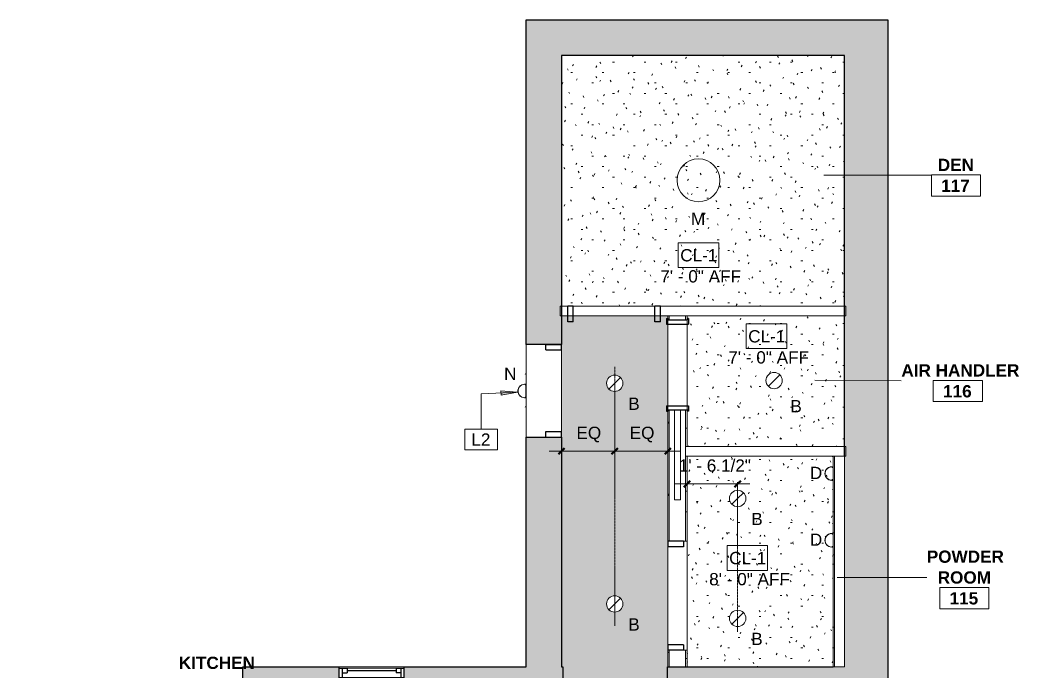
# Model space of a CAD drawing. Header units: inches. Extents: x -529 to 1063, y -2066 to -482.
# Drawn here: x 696.4 to 1063.1, y -1663.5 to -1424.6 of the extents above; entities that cross this region are included whole.
import ezdxf

# ---------------------------------------------------------------- set-up
doc = ezdxf.new("R2010")
doc.units = ezdxf.units.IN
doc.header["$MEASUREMENT"] = 0
doc.linetypes.add('Center 1_4_', pattern=[0.53125, 0.25, -0.09375, 0.09375, -0.09375])
for name, color, linetype, lineweight in [('A-ANNO-DIMS', 211, 'Continuous', 9), ('A-ANNO-DIMS-48', 211, 'Continuous', 9), ('A-ANNO-KEYN', 231, 'Continuous', 9), ('A-AREA-IDEN', 2, 'Continuous', 9), ('A-CLNG', 13, 'Continuous', 18), ('A-CLNG-IDEN', 151, 'Continuous', 9), ('A-CLNG-PATT', 13, 'Continuous', 18), ('A-DETL-CNTR', 5, 'Center 1_4_', 9), ('A-DOOR', 31, 'Continuous', 18), ('A-DOOR-FRAM', 31, 'Continuous', 30), ('A-GENM', 13, 'Continuous', 9), ('A-GLAZ', 151, 'Continuous', 18), ('A-WALL', 113, 'Continuous', 18), ('A-WALL-PATT', 111, 'Continuous', 18), ('E-LITE-EQPM', 33, 'Continuous', 9), ('E-LITE-EQPM-IDEN', 33, 'Continuous', 9), ('I-WALL', 2, 'Continuous', 18)]:
    doc.layers.add(name, color=color, linetype=linetype, lineweight=lineweight)
doc.styles.add('Arial', font='arial.ttf', dxfattribs={"height": 4.5})
doc.styles.add('Swis721 Lt BT', font='swissl.ttf', dxfattribs={"height": 4.5})
doc.styles.add('Swis721 Lt BT_B', font='', dxfattribs={"height": 4.5})
doc.styles.get('Swis721 Lt BT_B').set_extended_font_data('Swis721 Lt BT', bold=True)
doc.dimstyles.new('OTJ_-_3_32__Linear__1_2__Tolerance', dxfattribs={"dimscale": 12, "dimtxt": 4.748918, "dimasz": 0.1875, "dimexe": 0.375, "dimexo": 0.25, "dimgap": 0.25, "dimtad": 1, "dimdec": 1, "dimrnd": 0.5, "dimzin": 3, "dimdsep": 46, "dimlunit": 4, "dimtxsty": 'Swis721 Lt BT', "dimblk1": 'OBLIQUE', "dimblk2": 'OBLIQUE', "dimsah": 1, "dimcen": 0.09, "dimdle": 0.375, "dimazin": 0, "dimtfac": 1, "dimtdec": 4, "dimtix": 1, "dimtmove": 0, "dimatfit": 3, "dimfxl": 1, "dimtvp": 1, "dimfrac": 2, "dimtolj": 1, "dimtzin": 0, "dimarcsym": 2})
pattern_1 = [(0, (0, 0), (15.36, 3.84), [0.634, -10.886, 0.634, -10.886, -61.44]), (0, (0, 0), (15.36, 3.84), [-23.04, 0.634, -22.406, 0.634, -10.886, -26.88]), (0, (0, 0), (15.36, 3.84), [-57.6, 0.634, -7.046, 0.634, -18.566]), (120, (5.76, 1.92), (-11.0055376, 11.38215), [0.634, -10.886, 0.634, -10.886, -61.44]), (120, (5.76, 1.92), (-11.0055376, 11.38215), [-23.04, 0.634, -22.406, 0.634, -10.886, -26.88]), (120, (5.76, 1.92), (-11.0055376, 11.38215), [-57.6, 0.634, -7.046, 0.634, -18.566]), (240, (7.68, 9.6), (-4.3544624, -15.22215), [0.634, -10.886, 0.634, -10.886, -61.44]), (240, (7.68, 9.6), (-4.3544624, -15.22215), [-23.04, 0.634, -22.406, 0.634, -10.886, -26.88]), (240, (7.68, 9.6), (-4.3544624, -15.22215), [-57.6, 0.634, -7.046, 0.634, -18.566])]

# ---------------------------------------------------------------- blocks, each defined once
blk = doc.blocks.new('Single Flush - D1 2_6_ X 8_ - NOT FR-6103073-1ST FLOOR - RCP')
at = {"layer": 'A-DOOR-FRAM', "color": 8}
for p, q in [((-17, -0.75), (-17, -6.5)), ((-17, -0.75), (-15, -0.75)), ((-15, -0.75), (-15, -6.5)), ((15.000004, -0.75), (15.000004, -6.5)), ((15.000004, -0.75), (17.000004, -0.75)), ((17.000004, -0.75), (17.000004, -6.5)), ((-17, -6.5), (-15, -6.5)), ((15.000004, -6.5), (17.000004, -6.5))]:
    blk.add_line(p, q, dxfattribs=at)
blk = doc.blocks.new('Window-Double-Hung - 24_ x 5 1-5074222-1ST FLOOR - RCP')
at = {"layer": 'A-GLAZ', "color": 8, "lineweight": 30}
for p, q in [((-12, 4.25), (-12, -4.25)), ((-12, 3.75), (-9, 3.75)), ((-10.75, 3.75), (-10.75, 0.25)), ((-9, 3.75), (-9, 2)), ((9, 3.75), (12, 3.75)), ((9, 3.75), (9, 2)), ((10.75, 3.75), (10.75, 0.25)), ((12, -4.25), (12, 4.25)), ((-12, 0.25), (-10.75, 0.25)), ((-10.75, 2), (-9, 2)), ((-9, 2.875), (9, 2.875)), ((10.75, 2), (9, 2)), ((10.75, 0.25), (12, 0.25))]:
    blk.add_line(p, q, dxfattribs=at)
at = {"layer": 'A-GLAZ'}
for p, q in [((12, 4.25), (-12, 4.25)), ((-12, -4.25), (12, -4.25))]:
    blk.add_line(p, q, dxfattribs=at)
at = {"layer": 'A-GLAZ', "lineweight": 9}
for p, q in [((-9, 3.75), (9, 3.75)), ((-10.75, 0.25), (10.75, 0.25))]:
    blk.add_line(p, q, dxfattribs=at)
blk = doc.blocks.new('Single Flush - D1 3_ X 8_  - NOT FR-6103129-1ST FLOOR - RCP')
at = {"layer": 'A-DOOR-FRAM'}
for p, q in [((-20, 2.25), (-20, -3.5)), ((-20, 2.25), (-18, 2.25)), ((-18, 2.25), (-18, -3.5)), ((18.000004, 2.25), (18.000004, -3.5)), ((18.000004, 2.25), (20.000004, 2.25)), ((20.000004, 2.25), (20.000004, -3.5)), ((-20, -3.5), (-18, -3.5)), ((18.000004, -3.5), (20.000004, -3.5))]:
    blk.add_line(p, q, dxfattribs=at)
blk = doc.blocks.new('Single Flush - D1 2_6_ X 8_ - NOT FR-6102321-1ST FLOOR - RCP')
at = {"layer": 'A-DOOR-FRAM'}
for p, q in [((-17, 4), (-17, -1.75)), ((-17, 4), (-15, 4)), ((-15, 4), (-15, -1.75)), ((15.000004, 4), (15.000004, -1.75)), ((15.000004, 4), (17.000004, 4)), ((17.000004, 4), (17.000004, -1.75)), ((-17, -1.75), (-15, -1.75)), ((15.000004, -1.75), (17.000004, -1.75))]:
    blk.add_line(p, q, dxfattribs=at)
blk = doc.blocks.new('Single Flush Pocket - D4 2_6_ X 8_-6084018-1ST FLOOR - RCP')
at = {"layer": 'A-DOOR-FRAM'}
for p, q in [((-17, 4), (-15, 4)), ((-17, 4), (-17, 3.5)), ((-15, -4), (-15, 4)), ((15.000004, -4), (15.000004, 4)), ((15.000004, 4), (17.000004, 4)), ((17.000004, 4), (17.000004, 3.5)), ((-17, 3.5), (-16.5, 3.5)), ((-16.5, -3.5), (-16.5, 3.5)), ((16.500004, 3.5), (17.000004, 3.5)), ((16.500004, -3.5), (16.500004, 3.5)), ((-17, -3.5), (-16.5, -3.5)), ((-17, -4), (-17, -3.5)), ((16.500004, -3.5), (17.000004, -3.5)), ((17.000004, -4), (17.000004, -3.5)), ((-17, -4), (-15, -4)), ((15.000004, -4), (17.000004, -4))]:
    blk.add_line(p, q, dxfattribs=at)
blk = doc.blocks.new('Downlight - Recessed Can - 6_ Incandescent - 277V-5290754-1ST FLOOR - RCP')
at = {"layer": 'E-LITE-EQPM'}
for q in [(-2.12, -2.12), (2.12, 2.12)]:
    blk.add_line((0, 0), q, dxfattribs=at)
for start, end in [(360, 180), (0, 180), (180, 360), (180, 360)]:
    blk.add_arc((0, 0), 3, start, end, dxfattribs=at)
blk = doc.blocks.new('ZERO-Revit-Allright-Ceiling-Large-D400mm-ZERO-37815-bim91b98799 - Allright large LED 1400LM_17W-5748264-1ST FLOOR - RCP')
at = {"layer": 'A-GENM'}
for p, q in [((-7.87, 0.06), (-7.87, -0.06)), ((7.87, 0.06), (7.87, -0.06))]:
    blk.add_line(p, q, dxfattribs=at)
for start, end in [(0.4375, 179.5625), (180.422, 359.578)]:
    blk.add_arc((0, 0), 7.87, start, end, dxfattribs=at)
blk = doc.blocks.new('spectrum-sconce_round - OUTSIDE 5_W x 4_D x 11_75_H 2-6077130-1ST FLOOR - RCP')
at = {"layer": 'E-LITE-EQPM'}
for p, q in [((-4.07, 7.41), (-4.06, 7.41)), ((-4.07, 7.28), (-4.07, 7.41)), ((-4.07, 7.41), (-4.07, 7.28)), ((-4.07, 7.39), (-4.06, 7.39)), ((-4.07, 7.3), (-4.07, 7.39)), ((-4.07, 7.39), (-4.07, 7.3)), ((-4.06, 7.41), (-4.06, 7.28)), ((-4.03, 7.28), (-4.03, 7.41)), ((0.91, 7.41), (0.91, 7.28)), ((0.94, 7.28), (0.94, 7.41)), ((0.94, 7.41), (0.96, 7.41)), ((0.94, 7.39), (0.96, 7.39)), ((0.96, 7.28), (0.96, 7.41)), ((0.96, 7.41), (0.96, 7.28)), ((0.96, 7.3), (0.96, 7.39)), ((0.96, 7.39), (0.96, 7.3)), ((-7.43, 7.18), (-7.26, 7.1)), ((-4.07, 7.28), (-4.07, 6.91)), ((-4.06, 7.28), (-4.07, 7.28)), ((-4.06, 6.91), (-4.07, 6.91)), ((-4.06, 6.89), (-4.07, 6.89)), ((-4.06, 7.28), (-4.06, 6.97)), ((-4.06, 6.97), (-4.03, 6.97)), ((-4.06, 6.91), (-4.06, 6.97)), ((-4.06, 6.95), (-4.03, 6.95)), ((-3.81, 6.92), (-4.06, 6.92)), ((-4.06, 6.91), (-4.06, 6.92)), ((-4.06, 6.89), (-4.06, 6.91)), ((-4.06, 6.91), (-3.81, 6.91)), ((-4.06, 6.89), (-3.81, 6.89)), ((-4.03, 6.97), (-4.03, 7.28)), ((-4.03, 7.25), (-3.86, 7.25)), ((-3.86, 7.06), (-4.03, 7.06)), ((-3.86, 7.05), (-4.03, 7.05)), ((-3.81, 6.92), (-3.68, 6.92)), ((-3.68, 6.92), (-3.81, 6.92)), ((-3.81, 6.91), (-3.81, 6.92)), ((-3.68, 6.91), (-3.81, 6.91)), ((-3.81, 6.91), (-3.68, 6.91)), ((-3.81, 6.89), (-3.81, 6.91)), ((-3.81, 6.91), (-3.68, 6.91)), ((-3.68, 6.91), (-3.81, 6.91)), ((-3.68, 6.89), (-3.81, 6.89)), ((-3.81, 6.89), (-3.68, 6.89)), ((-3.68, 6.92), (-3.68, 6.91)), ((-3.68, 6.92), (-3.07, 6.92)), ((-3.07, 6.92), (-3.68, 6.92)), ((-3.68, 6.91), (-3.68, 6.89)), ((-3.07, 6.91), (-3.68, 6.91)), ((-3.68, 6.91), (-3.07, 6.91)), ((-3.68, 6.91), (-3.07, 6.91)), ((-3.07, 6.91), (-3.68, 6.91)), ((-3.07, 6.89), (-3.68, 6.89)), ((-3.68, 6.89), (-3.07, 6.89)), ((-0.05, 6.92), (-3.07, 6.92)), ((-3.07, 6.91), (-0.05, 6.91)), ((-3.07, 6.89), (-0.05, 6.89)), ((-0.05, 6.92), (0.57, 6.92)), ((0.57, 6.92), (-0.05, 6.92)), ((0.57, 6.91), (-0.05, 6.91)), ((-0.05, 6.91), (0.57, 6.91)), ((-0.05, 6.91), (0.57, 6.91)), ((0.57, 6.91), (-0.05, 6.91)), ((0.57, 6.89), (-0.05, 6.89)), ((-0.05, 6.89), (0.57, 6.89)), ((0.57, 6.91), (0.57, 6.92)), ((0.57, 6.92), (0.69, 6.92)), ((0.69, 6.92), (0.57, 6.92)), ((0.57, 6.89), (0.57, 6.91)), ((0.69, 6.91), (0.57, 6.91)), ((0.57, 6.91), (0.69, 6.91)), ((0.57, 6.91), (0.69, 6.91)), ((0.69, 6.91), (0.57, 6.91)), ((0.69, 6.89), (0.57, 6.89)), ((0.57, 6.89), (0.69, 6.89)), ((0.94, 6.92), (0.69, 6.92)), ((0.69, 6.91), (0.69, 6.92)), ((0.69, 6.89), (0.69, 6.91)), ((0.69, 6.91), (0.94, 6.91)), ((0.69, 6.89), (0.94, 6.89)), ((0.75, 7.25), (0.91, 7.25)), ((0.91, 7.06), (0.75, 7.06)), ((0.91, 7.05), (0.75, 7.05)), ((0.91, 7.28), (0.91, 6.97)), ((0.91, 6.97), (0.94, 6.97)), ((0.91, 6.95), (0.94, 6.95)), ((0.94, 6.97), (0.94, 7.28)), ((0.96, 7.28), (0.94, 7.28)), ((0.94, 6.97), (0.94, 6.91)), ((0.94, 6.91), (0.94, 6.92)), ((0.94, 6.89), (0.94, 6.91)), ((0.96, 6.91), (0.94, 6.91)), ((0.96, 6.89), (0.94, 6.89)), ((0.96, 6.91), (0.96, 7.28)), ((4.59, 7.1), (4.76, 7.18))]:
    blk.add_line(p, q, dxfattribs=at)
at = {"layer": 'E-LITE-EQPM', "flags": 128}
for points in [[(-1.56, 9.91), (-2.11, 9.84), (-2.64, 9.66), (-3.12, 9.36), (-3.51, 8.97), (-3.81, 8.49), (-4, 7.96), (-4.06, 7.41)], [(-4.03, 7.41), (-3.95, 8), (-3.74, 8.55), (-3.41, 9.04), (-2.96, 9.44), (-2.43, 9.71), (-1.86, 9.86), (-1.26, 9.86), (-0.68, 9.71), (-0.16, 9.44), (0.29, 9.04), (0.63, 8.55), (0.84, 8), (0.91, 7.41)], [(-3.95, 7.98), (-3.74, 8.54), (-3.41, 9.03), (-2.96, 9.42), (-2.43, 9.7), (-1.86, 9.84), (-1.26, 9.84), (-0.68, 9.7), (-0.16, 9.42), (0.29, 9.03), (0.63, 8.54), (0.84, 7.98)], [(0.94, 7.41), (0.88, 7.96), (0.69, 8.49), (0.4, 8.97), (0, 9.36), (-0.47, 9.66), (-1, 9.84), (-1.56, 9.91)]]:
    blk.add_lwpolyline(points, dxfattribs=at)
at = {"layer": 'E-LITE-EQPM'}
for centre, start, end in [((-3.87, 7.16), 276.1329, 83.8671), ((-3.87, 7.16), 69.8893, 83.8671), ((-3.87, 7.14), 276.1329, 13.9779), ((-3.87, 7.14), 276.1329, 290.1107), ((-3.87, 7.16), 346.0221, 41.9336), ((-3.87, 7.14), 346.0221, 13.9779), ((0.76, 7.16), 96.1329, 263.8671), ((0.76, 7.16), 166.0221, 207.9557), ((0.76, 7.14), 166.0221, 207.9557), ((0.76, 7.14), 166.0221, 263.8671), ((0.76, 7.16), 124.0886, 152.0443)]:
    blk.add_arc(centre, 0.0943, start, end, dxfattribs=at)
blk = doc.blocks.new('spectrum-sconce_round - BATHROOM 5_W x 4_D x 9_25_H 2-6101483-1ST FLOOR - RCP')
at = {"layer": 'E-LITE-EQPM'}
for p, q in [((-7.43, 2.74), (-7.26, 2.66)), ((-4.07, 2.97), (-4.06, 2.97)), ((-4.07, 2.84), (-4.07, 2.97)), ((-4.07, 2.97), (-4.07, 2.84)), ((-4.07, 2.95), (-4.06, 2.95)), ((-4.07, 2.86), (-4.07, 2.95)), ((-4.07, 2.95), (-4.07, 2.86)), ((-4.07, 2.84), (-4.07, 2.47)), ((-4.06, 2.84), (-4.07, 2.84)), ((-4.06, 2.97), (-4.06, 2.84)), ((-4.06, 2.84), (-4.06, 2.53)), ((-4.06, 2.53), (-4.03, 2.53)), ((-4.06, 2.47), (-4.06, 2.53)), ((-4.06, 2.52), (-4.03, 2.52)), ((-3.81, 2.48), (-4.06, 2.48)), ((-4.06, 2.47), (-4.06, 2.48)), ((-4.03, 2.84), (-4.03, 2.97)), ((-4.03, 2.53), (-4.03, 2.84)), ((-4.03, 2.81), (-3.86, 2.81)), ((-3.86, 2.62), (-4.03, 2.62)), ((-3.86, 2.61), (-4.03, 2.61)), ((-3.81, 2.48), (-3.68, 2.48)), ((-3.68, 2.48), (-3.81, 2.48)), ((-3.81, 2.47), (-3.81, 2.48)), ((-3.68, 2.48), (-3.68, 2.47)), ((-3.68, 2.48), (-3.07, 2.48)), ((-3.07, 2.48), (-3.68, 2.48)), ((-0.05, 2.48), (-3.07, 2.48)), ((-0.05, 2.48), (0.57, 2.48)), ((0.57, 2.48), (-0.05, 2.48)), ((0.57, 2.47), (0.57, 2.48)), ((0.57, 2.48), (0.69, 2.48)), ((0.69, 2.48), (0.57, 2.48)), ((0.94, 2.48), (0.69, 2.48)), ((0.69, 2.47), (0.69, 2.48)), ((0.75, 2.81), (0.91, 2.81)), ((0.91, 2.62), (0.75, 2.62)), ((0.91, 2.61), (0.75, 2.61)), ((0.91, 2.97), (0.91, 2.84)), ((0.91, 2.84), (0.91, 2.53)), ((0.91, 2.53), (0.94, 2.53)), ((0.91, 2.52), (0.94, 2.52)), ((0.94, 2.84), (0.94, 2.97)), ((0.94, 2.97), (0.96, 2.97)), ((0.94, 2.95), (0.96, 2.95)), ((0.94, 2.53), (0.94, 2.84)), ((0.96, 2.84), (0.94, 2.84)), ((0.94, 2.53), (0.94, 2.47)), ((0.94, 2.47), (0.94, 2.48)), ((0.96, 2.84), (0.96, 2.97)), ((0.96, 2.97), (0.96, 2.84)), ((0.96, 2.86), (0.96, 2.95)), ((0.96, 2.95), (0.96, 2.86)), ((0.96, 2.47), (0.96, 2.84)), ((4.59, 2.66), (4.76, 2.74))]:
    blk.add_line(p, q, dxfattribs=at)
at = {"layer": 'E-LITE-EQPM', "flags": 128}
for points in [[(-1.56, 5.47), (-2.11, 5.41), (-2.64, 5.22), (-3.12, 4.92), (-3.51, 4.53), (-3.81, 4.05), (-4, 3.53), (-4.06, 2.97)], [(-4.03, 2.97), (-3.95, 3.56), (-3.74, 4.12), (-3.41, 4.61), (-2.96, 5), (-2.43, 5.28), (-1.86, 5.42), (-1.26, 5.42), (-0.68, 5.28), (-0.16, 5), (0.29, 4.61), (0.63, 4.12), (0.84, 3.56), (0.91, 2.97)], [(-3.95, 3.54), (-3.74, 4.1), (-3.41, 4.59), (-2.96, 4.98), (-2.43, 5.26), (-1.86, 5.4), (-1.26, 5.4), (-0.68, 5.26), (-0.16, 4.98), (0.29, 4.59), (0.63, 4.1), (0.84, 3.54)], [(0.94, 2.97), (0.88, 3.53), (0.69, 4.05), (0.4, 4.53), (0, 4.92), (-0.47, 5.22), (-1, 5.41), (-1.56, 5.47)]]:
    blk.add_lwpolyline(points, dxfattribs=at)
at = {"layer": 'E-LITE-EQPM'}
for centre, start, end in [((-3.87, 2.72), 276.1329, 83.8671), ((-3.87, 2.72), 69.8893, 83.8671), ((-3.87, 2.7), 276.1329, 13.9779), ((-3.87, 2.7), 276.1329, 290.1107), ((-3.87, 2.72), 346.0221, 41.9336), ((-3.87, 2.7), 346.0221, 13.9779), ((0.76, 2.72), 96.1329, 263.8671), ((0.76, 2.72), 166.0221, 207.9557), ((0.76, 2.7), 166.0221, 207.9557), ((0.76, 2.7), 166.0221, 263.8671), ((0.76, 2.72), 124.0886, 152.0443)]:
    blk.add_arc(centre, 0.0943, start, end, dxfattribs=at)
blk = doc.blocks.new('Room Tag - Room Name and Number-3379422-1ST FLOOR - RCP')
at = {"layer": 'A-AREA-IDEN'}
for p, q in [((-0.1881, -0.1636), (-0.1881, -0.0018)), ((-0.1881, -0.0018), (0.1869, -0.0018)), ((0.1869, -0.0018), (-0.1881, -0.0018)), ((-0.1881, -0.0018), (-0.1881, -0.1636)), ((0.1869, -0.0018), (0.1869, -0.1636)), ((0.1869, -0.1636), (0.1869, -0.0018)), ((0.1869, -0.1636), (-0.1881, -0.1636)), ((-0.1881, -0.1636), (0.1869, -0.1636))]:
    blk.add_line(p, q, dxfattribs=at)
blk = doc.blocks.new('DIMBLOCK3-1ST FLOOR - RCP')
at = {"layer": 'A-ANNO-DIMS-48'}
for p, q in [((914.68, -1574.95), (914.68, -1587.34)), ((914.68, -1582.84), (914.68, -1574.95)), ((895.14, -1584.25), (895.14, -1578.34)), ((890.64, -1582.84), (914.68, -1582.84)), ((895.14, -1582.84), (895.14, -1584.25))]:
    blk.add_line(p, q, dxfattribs=at)
at = {"layer": 'A-ANNO-DIMS-48', "lineweight": 50}
for p, q in [((895.14, -1582.84), (894.01, -1583.96)), ((895.14, -1582.84), (896.26, -1581.71)), ((914.68, -1582.84), (913.55, -1583.96)), ((914.68, -1582.84), (915.8, -1581.71))]:
    blk.add_line(p, q, dxfattribs=at)
at = {"layer": 'A-ANNO-DIMS-48', "color": 0, "insert": (900.65, -1573.83), "char_height": 4.5, "width": 10.2215, "attachment_point": 1, "line_spacing_factor": 1.005062, "style": 'Swis721 Lt BT'}
blk.add_mtext('EQ', dxfattribs=at)
blk = doc.blocks.new('_Oblique')
at = {"color": 0, "linetype": 'ByBlock', "lineweight": -2}
blk.add_line((-0.5, -0.5), (0.5, 0.5), dxfattribs=at)
blk = doc.blocks.new('DIMBLOCK4-1ST FLOOR - RCP')
at = {"layer": 'A-ANNO-DIMS-48'}
for p, q in [((914.68, -1574.95), (914.68, -1587.34)), ((914.68, -1582.84), (914.68, -1574.95)), ((934.22, -1584.25), (934.22, -1578.34)), ((914.68, -1582.84), (938.72, -1582.84)), ((934.22, -1582.84), (934.22, -1584.25))]:
    blk.add_line(p, q, dxfattribs=at)
at = {"layer": 'A-ANNO-DIMS-48', "lineweight": 50}
for p, q in [((914.68, -1582.84), (913.55, -1583.96)), ((914.68, -1582.84), (915.8, -1581.71)), ((934.22, -1582.84), (933.09, -1583.96)), ((934.22, -1582.84), (935.34, -1581.71))]:
    blk.add_line(p, q, dxfattribs=at)
at = {"layer": 'A-ANNO-DIMS-48', "color": 0, "insert": (920.19, -1573.83), "char_height": 4.5, "width": 10.2215, "attachment_point": 1, "line_spacing_factor": 1.005062, "style": 'Swis721 Lt BT'}
blk.add_mtext('EQ', dxfattribs=at)
blk = doc.blocks.new('DIMBLOCK9-1ST FLOOR - RCP')
at = {"layer": 'A-ANNO-DIMS-48'}
for p, q in [((941.22, -1596.25), (941.22, -1590.34)), ((959.81, -1594.18), (959.81, -1599.34)), ((959.81, -1594.84), (959.81, -1594.18)), ((936.72, -1594.84), (964.31, -1594.84)), ((941.22, -1594.84), (941.22, -1596.25))]:
    blk.add_line(p, q, dxfattribs=at)
at = {"layer": 'A-ANNO-DIMS-48', "lineweight": 50}
for p, q in [((941.22, -1594.84), (942.34, -1593.71)), ((959.81, -1594.84), (960.93, -1593.71)), ((941.22, -1594.84), (940.09, -1595.96)), ((959.81, -1594.84), (958.68, -1595.96))]:
    blk.add_line(p, q, dxfattribs=at)
at = {"layer": 'A-ANNO-DIMS-48', "color": 0, "insert": (938.19, -1585.83), "char_height": 4.5, "width": 29.579, "attachment_point": 1, "line_spacing_factor": 1.005062, "style": 'Swis721 Lt BT'}
blk.add_mtext('1\' - 6 1/2"', dxfattribs=at)
blk = doc.blocks.new('Keynote Tag - Keynote Number - Boxed-135510-1ST FLOOR - RCP')
at = {"layer": 'A-ANNO-KEYN'}
for p, q in [((-0.125, -0.0792), (-0.125, 0.0781)), ((-0.125, 0.0781), (0.125, 0.0781)), ((0.125, 0.0781), (0.125, -0.0792)), ((-0.125, -0.0792), (0.125, -0.0792))]:
    blk.add_line(p, q, dxfattribs=at)

msp = doc.modelspace()

# ---------------------------------------------------------------- hatches: boundary and pattern name
at = {"layer": 'A-ANNO-KEYN'}
msp.add_hatch(color=256, dxfattribs=at).paths.add_polyline_path([(878.96, -1561.17), (872.93, -1560.66), (873.01, -1562.24)], flags=0)
at = {"layer": 'A-CLNG-PATT'}
h = msp.add_hatch(dxfattribs=at)
h.set_pattern_fill('FP_1', color=256, style=0, pattern_type=2)
h.set_pattern_definition(pattern_1)
h.paths.add_polyline_path([(998.98, -1529.64), (998.98, -1437.56), (895.14, -1437.56), (895.14, -1529.64), (950.78, -1529.64)], flags=0)
h = msp.add_hatch(dxfattribs=at)
h.set_pattern_fill('FP_1', color=256, style=0, pattern_type=2)
h.set_pattern_definition(pattern_1)
h.paths.add_polyline_path([(929.72, -1914.91), (934.22, -1914.91), (934.22, -1670.41), (934.09, -1670.41), (934.09, -1661.91), (934.22, -1661.91), (934.22, -1533.14), (895.14, -1533.14), (895.14, -1661.91), (895.62, -1661.91), (895.62, -1670.41), (895.14, -1670.41), (895.14, -1670.97), (813.45, -1670.97), (813.45, -1727.16), (810.03, -1727.16), (810.03, -1728.67), (779.77, -1728.67), (779.77, -1702.09), (696.44, -1702.09), (696.44, -1914.91), (903.72, -1914.91)], flags=0)
h.paths.add_polyline_path([(898.52, -1891.48), (897.74, -1891.38), (897.02, -1891.08), (896.4, -1890.6), (895.92, -1889.98), (895.62, -1889.26), (895.52, -1888.48), (895.62, -1887.71), (895.92, -1886.98), (896.4, -1886.36), (897.02, -1885.88), (897.74, -1885.59), (898.52, -1885.48), (899.3, -1885.59), (900.02, -1885.88), (900.64, -1886.36), (901.12, -1886.98), (901.42, -1887.71), (901.52, -1888.48), (901.42, -1889.26), (901.12, -1889.98), (900.64, -1890.6), (900.02, -1891.08), (899.3, -1891.38)], flags=0)
h.paths.add_polyline_path([(814.52, -1891.48), (813.74, -1891.38), (813.02, -1891.08), (812.4, -1890.6), (811.92, -1889.98), (811.62, -1889.26), (811.52, -1888.48), (811.62, -1887.71), (811.92, -1886.98), (812.4, -1886.36), (813.02, -1885.88), (813.74, -1885.59), (814.52, -1885.48), (815.3, -1885.59), (816.02, -1885.88), (816.64, -1886.36), (817.12, -1886.98), (817.42, -1887.71), (817.52, -1888.48), (817.42, -1889.26), (817.12, -1889.98), (816.64, -1890.6), (816.02, -1891.08), (815.3, -1891.38)], flags=0)
h.paths.add_polyline_path([(730.52, -1891.48), (729.74, -1891.38), (729.02, -1891.08), (728.4, -1890.6), (727.92, -1889.98), (727.62, -1889.26), (727.52, -1888.48), (727.62, -1887.71), (727.92, -1886.98), (728.4, -1886.36), (729.02, -1885.88), (729.74, -1885.59), (730.52, -1885.48), (731.3, -1885.59), (732.02, -1885.88), (732.64, -1886.36), (733.12, -1886.98), (733.42, -1887.71), (733.52, -1888.48), (733.42, -1889.26), (733.12, -1889.98), (732.64, -1890.6), (732.02, -1891.08), (731.3, -1891.38)], flags=0)
h.paths.add_polyline_path([(771.65, -1887.52), (771.65, -1874.49), (770.43, -1874.3), (769.18, -1873.66), (768.81, -1873.29), (759.57, -1882.52), (759.32, -1882.27), (768.56, -1873.04), (768.18, -1872.67), (767.55, -1871.41), (767.35, -1870.2), (754.32, -1870.2), (754.32, -1869.85), (767.35, -1869.85), (767.55, -1868.63), (768.18, -1867.38), (768.56, -1867.01), (759.32, -1857.77), (759.57, -1857.52), (768.81, -1866.76), (769.18, -1866.38), (770.43, -1865.74), (771.65, -1865.55), (771.65, -1852.52), (772, -1852.52), (772, -1865.55), (773.21, -1865.74), (774.47, -1866.38), (774.84, -1866.76), (784.07, -1857.52), (784.32, -1857.77), (775.09, -1867.01), (775.46, -1867.38), (776.1, -1868.63), (776.29, -1869.85), (789.32, -1869.85), (789.32, -1870.2), (776.29, -1870.2), (776.1, -1871.41), (775.46, -1872.67), (775.09, -1873.04), (784.32, -1882.27), (784.07, -1882.52), (774.84, -1873.29), (774.47, -1873.66), (773.21, -1874.3), (772, -1874.49), (772, -1887.52)], flags=0)
h.paths.add_polyline_path([(773.55, -1872.4), (773.55, -1872.4), (773.53, -1872.37)], flags=0)
h.paths.add_polyline_path([(770.27, -1867.89), (770.27, -1867.89), (770.18, -1867.76)], flags=0)
h.paths.add_polyline_path([(791.27, -1845.85), (787.27, -1845.85), (787.27, -1841.85), (791.27, -1841.85)], flags=0)
h.paths.add_polyline_path([(898.52, -1809.48), (897.74, -1809.38), (897.02, -1809.08), (896.4, -1808.6), (895.92, -1807.98), (895.62, -1807.26), (895.52, -1806.48), (895.62, -1805.71), (895.92, -1804.98), (896.4, -1804.36), (897.02, -1803.88), (897.74, -1803.59), (898.52, -1803.48), (899.3, -1803.59), (900.02, -1803.88), (900.64, -1804.36), (901.12, -1804.98), (901.42, -1805.71), (901.52, -1806.48), (901.42, -1807.26), (901.12, -1807.98), (900.64, -1808.6), (900.02, -1809.08), (899.3, -1809.38)], flags=0)
h.paths.add_polyline_path([(814.52, -1809.48), (813.74, -1809.38), (813.02, -1809.08), (812.4, -1808.6), (811.92, -1807.98), (811.62, -1807.26), (811.52, -1806.48), (811.62, -1805.71), (811.92, -1804.98), (812.4, -1804.36), (813.02, -1803.88), (813.74, -1803.59), (814.52, -1803.48), (815.3, -1803.59), (816.02, -1803.88), (816.64, -1804.36), (817.12, -1804.98), (817.42, -1805.71), (817.52, -1806.48), (817.42, -1807.26), (817.12, -1807.98), (816.64, -1808.6), (816.02, -1809.08), (815.3, -1809.38)], flags=0)
h.paths.add_polyline_path([(730.52, -1809.48), (729.74, -1809.38), (729.02, -1809.08), (728.4, -1808.6), (727.92, -1807.98), (727.62, -1807.26), (727.52, -1806.48), (727.62, -1805.71), (727.92, -1804.98), (728.4, -1804.36), (729.02, -1803.88), (729.74, -1803.59), (730.52, -1803.48), (731.3, -1803.59), (732.02, -1803.88), (732.64, -1804.36), (733.12, -1804.98), (733.42, -1805.71), (733.52, -1806.48), (733.42, -1807.26), (733.12, -1807.98), (732.64, -1808.6), (732.02, -1809.08), (731.3, -1809.38)], flags=0)
h.paths.add_polyline_path([(754.38, -1779.94), (752.09, -1779.94), (749.8, -1776.01), (752.09, -1772.08), (756.61, -1772.08), (758.9, -1776.01), (756.61, -1779.94), (754.58, -1779.94)], flags=0)
h.paths.add_polyline_path([(718.38, -1779.94), (716.09, -1779.94), (713.8, -1776.01), (716.09, -1772.08), (720.61, -1772.08), (722.9, -1776.01), (720.61, -1779.94), (718.58, -1779.94)], flags=0)
h.paths.add_polyline_path([(793.21, -1779.23), (788.8, -1779.23), (786.51, -1775.3), (787.27, -1774), (787.27, -1770.78), (791.27, -1770.78), (791.29, -1771.37), (793.32, -1771.37), (795.61, -1775.3), (793.32, -1779.23), (793.29, -1779.23)], flags=0)
h.paths.add_polyline_path([(717.27, -1746.29), (716.26, -1746.06), (715.45, -1745.41), (715, -1744.48), (715.01, -1743.44), (715.45, -1742.51), (716.26, -1741.87), (717.27, -1741.64), (718.28, -1741.87), (719.09, -1742.52), (719.53, -1743.45), (719.52, -1744.5), (719.08, -1745.41), (718.28, -1746.06), (717.32, -1746.27)], flags=0)
h.paths.add_polyline_path([(753.27, -1746.29), (752.26, -1746.06), (751.45, -1745.41), (751, -1744.48), (751.01, -1743.43), (751.47, -1742.5), (752.26, -1741.87), (753.27, -1741.64), (754.28, -1741.87), (755.09, -1742.52), (755.53, -1743.45), (755.52, -1744.5), (755.08, -1745.41), (754.28, -1746.06), (753.71, -1746.18)], flags=0)
h.paths.add_polyline_path([(789.27, -1746.29), (788.26, -1746.06), (787.45, -1745.41), (787, -1744.48), (787.01, -1743.43), (787.46, -1742.51), (788.26, -1741.87), (789.27, -1741.64), (790.28, -1741.87), (791.08, -1742.51), (791.53, -1743.45), (791.53, -1744.48), (791.08, -1745.41), (790.28, -1746.06), (789.37, -1746.26)], flags=0)
h.paths.add_polyline_path([(827.52, -1727.48), (826.74, -1727.38), (826.02, -1727.08), (825.4, -1726.6), (824.9, -1725.93), (824.62, -1725.26), (824.52, -1724.48), (824.62, -1723.71), (824.92, -1722.98), (825.4, -1722.36), (826.02, -1721.88), (826.74, -1721.59), (827.52, -1721.48), (828.3, -1721.59), (829.02, -1721.88), (829.64, -1722.36), (830.12, -1722.98), (830.42, -1723.71), (830.52, -1724.48), (830.42, -1725.26), (830.12, -1725.98), (829.64, -1726.6), (829.02, -1727.08), (828.3, -1727.38)], flags=0)
h.paths.add_polyline_path([(898.52, -1727.48), (897.74, -1727.38), (897.02, -1727.08), (896.4, -1726.6), (895.92, -1725.98), (895.62, -1725.26), (895.52, -1724.48), (895.62, -1723.71), (895.92, -1722.98), (896.4, -1722.36), (897.02, -1721.88), (897.74, -1721.59), (898.52, -1721.48), (899.3, -1721.59), (900.02, -1721.88), (900.64, -1722.36), (901.12, -1722.98), (901.42, -1723.71), (901.52, -1724.48), (901.42, -1725.26), (901.12, -1725.98), (900.64, -1726.6), (900.02, -1727.08), (899.3, -1727.38)], flags=0)
h.paths.add_polyline_path([(804.47, -1704.67), (809.28, -1704.67), (809.28, -1702.09), (780.52, -1702.09), (780.52, -1704.67), (804.35, -1704.67)], flags=0)
h.paths.add_polyline_path([(914.68, -1641.88), (913.9, -1641.78), (913.18, -1641.48), (912.56, -1641.01), (912.08, -1640.38), (911.78, -1639.66), (911.68, -1638.88), (911.78, -1638.11), (912.08, -1637.38), (912.56, -1636.76), (913.18, -1636.29), (913.9, -1635.99), (914.68, -1635.88), (915.46, -1635.99), (916.18, -1636.29), (916.8, -1636.76), (917.28, -1637.38), (917.58, -1638.11), (917.68, -1638.88), (917.58, -1639.66), (917.28, -1640.38), (916.8, -1641.01), (916.18, -1641.48), (915.46, -1641.78)], flags=0)
h.paths.add_polyline_path([(914.68, -1560.88), (913.9, -1560.78), (913.18, -1560.48), (912.56, -1560.01), (912.08, -1559.38), (911.78, -1558.66), (911.68, -1557.88), (911.78, -1557.11), (912.08, -1556.38), (912.56, -1555.76), (913.18, -1555.29), (913.9, -1554.99), (914.68, -1554.88), (915.46, -1554.99), (916.18, -1555.29), (916.8, -1555.76), (917.28, -1556.38), (917.58, -1557.11), (917.68, -1557.88), (917.58, -1558.66), (917.28, -1559.38), (916.8, -1560.01), (916.18, -1560.48), (915.46, -1560.78)], flags=0)
h = msp.add_hatch(dxfattribs=at)
h.set_pattern_fill('FP_3', color=256, style=0, pattern_type=2)
h.set_pattern_definition(pattern_1)
h.paths.add_polyline_path([(941.22, -1581.14), (998.98, -1581.14), (998.98, -1533.14), (941.22, -1533.14), (941.22, -1568.7)], flags=0)
h.paths.add_polyline_path([(973.19, -1559.89), (972.41, -1559.79), (971.69, -1559.49), (971.07, -1559.01), (970.59, -1558.39), (970.29, -1557.66), (970.19, -1556.89), (970.29, -1556.11), (970.59, -1555.39), (971.07, -1554.77), (971.76, -1554.26), (972.41, -1553.99), (973.19, -1553.89), (973.97, -1553.99), (974.69, -1554.29), (975.31, -1554.77), (975.79, -1555.39), (976.09, -1556.11), (976.19, -1556.89), (976.09, -1557.66), (975.79, -1558.39), (975.31, -1559.01), (974.69, -1559.49), (973.97, -1559.79)], flags=0)
h = msp.add_hatch(dxfattribs=at)
h.set_pattern_fill('FP_1', color=256, style=0, pattern_type=2)
h.set_pattern_definition(pattern_1)
h.paths.add_polyline_path([(990.57, -1661.91), (994.85, -1661.91), (994.85, -1618.03), (994.35, -1618.01), (993.76, -1617.94), (993.21, -1617.73), (992.73, -1617.41), (992.38, -1617.04), (992.1, -1616.6), (991.92, -1616.07), (991.86, -1615.46), (991.94, -1614.91), (992.12, -1614.41), (992.42, -1613.94), (992.81, -1613.55), (993.29, -1613.25), (993.81, -1613.08), (994.53, -1613), (994.85, -1613), (994.85, -1593.53), (994.35, -1593.51), (993.76, -1593.44), (993.21, -1593.23), (992.73, -1592.91), (992.38, -1592.54), (992.1, -1592.1), (991.92, -1591.57), (991.86, -1590.96), (991.94, -1590.41), (992.12, -1589.91), (992.42, -1589.44), (992.81, -1589.05), (993.29, -1588.75), (993.81, -1588.58), (994.53, -1588.5), (994.85, -1588.5), (994.85, -1584.64), (941.22, -1584.64), (941.22, -1661.91), (978.75, -1661.91)], flags=0)
h.paths.add_polyline_path([(959.81, -1647.18), (959.03, -1647.07), (958.31, -1646.77), (957.69, -1646.3), (957.21, -1645.68), (956.91, -1644.95), (956.81, -1644.18), (956.91, -1643.4), (957.21, -1642.68), (957.69, -1642.06), (958.31, -1641.58), (959.03, -1641.28), (959.81, -1641.18), (960.59, -1641.28), (961.31, -1641.58), (961.93, -1642.06), (962.41, -1642.68), (962.71, -1643.4), (962.81, -1644.18), (962.71, -1644.95), (962.4, -1645.68), (961.93, -1646.3), (961.31, -1646.77), (960.59, -1647.07)], flags=0)
h.paths.add_polyline_path([(994.84, -1618.01), (994.84, -1613.01), (994.81, -1613.01), (994.79, -1613.05), (994.71, -1613.05), (994.7, -1613.25), (994.68, -1613.27), (994.58, -1613.29), (994.51, -1613.21), (994.49, -1613.05), (994.35, -1613.05), (993.76, -1613.12), (993.21, -1613.34), (992.72, -1613.68), (992.32, -1614.14), (992.05, -1614.7), (991.92, -1615.22), (991.93, -1615.87), (992.1, -1616.47), (992.34, -1616.92), (992.8, -1617.41), (993.29, -1617.72), (993.81, -1617.92), (994.51, -1617.98), (994.53, -1617.77), (994.64, -1617.74), (994.71, -1617.8), (994.71, -1617.82), (994.71, -1617.98), (994.81, -1617.98), (994.81, -1618.01)], flags=0)
h.paths.add_polyline_path([(959.81, -1603.18), (959.03, -1603.07), (958.31, -1602.77), (957.69, -1602.3), (957.21, -1601.68), (956.91, -1600.95), (956.81, -1600.18), (956.91, -1599.4), (957.21, -1598.68), (957.69, -1598.06), (958.31, -1597.58), (959.03, -1597.28), (959.81, -1597.18), (960.59, -1597.28), (961.31, -1597.58), (961.93, -1598.06), (962.41, -1598.68), (962.71, -1599.4), (962.81, -1600.18), (962.71, -1600.95), (962.41, -1601.68), (961.93, -1602.3), (961.31, -1602.77), (960.59, -1603.07)], flags=0)
h.paths.add_polyline_path([(994.81, -1593.51), (994.84, -1593.51), (994.84, -1588.51), (994.81, -1588.51), (994.79, -1588.55), (994.71, -1588.55), (994.7, -1588.75), (994.68, -1588.77), (994.58, -1588.79), (994.51, -1588.71), (994.49, -1588.55), (994.35, -1588.55), (993.76, -1588.62), (993.21, -1588.84), (992.72, -1589.18), (992.32, -1589.64), (992.05, -1590.2), (991.92, -1590.72), (991.93, -1591.37), (992.1, -1591.97), (992.34, -1592.42), (992.8, -1592.91), (993.29, -1593.22), (993.81, -1593.42), (994.51, -1593.48), (994.53, -1593.27), (994.64, -1593.24), (994.71, -1593.3), (994.71, -1593.32), (994.71, -1593.48), (994.81, -1593.48)], flags=0)
at = {"layer": 'A-WALL-PATT', "lineweight": 9}
h = msp.add_hatch(color=7, dxfattribs=at)
h.paths.add_polyline_path([(894.83, -1661.91), (895.14, -1661.91), (895.14, -1577.61), (882.14, -1577.61), (882.14, -1661.91)], flags=0)
h.paths.add_polyline_path([(894.83, -1543.61), (895.14, -1543.61), (895.14, -1424.56), (882.14, -1424.56), (882.14, -1543.61)], flags=0)
for points in [[(1014.98, -1437.56), (1014.98, -1424.56), (895.14, -1424.56), (895.14, -1437.56), (998.98, -1437.56)], [(1014.98, -1929.91), (1014.98, -1437.56), (998.98, -1437.56), (998.98, -1929.91), (1006.73, -1929.91)], [(789.27, -1697.6), (789.27, -1661.91), (778.27, -1661.91), (778.27, -1697.6), (788.77, -1697.6)], [(895.62, -1670.41), (895.62, -1661.91), (895.14, -1661.91), (895.14, -1670.41)], [(978.75, -1670.41), (998.98, -1670.41), (998.98, -1661.91), (934.09, -1661.91), (934.09, -1670.41), (975.44, -1670.41)]]:
    msp.add_hatch(color=7, dxfattribs=at).paths.add_polyline_path(points, flags=0)
h = msp.add_hatch(dxfattribs=at)
h.set_pattern_fill('FP_1', color=256, style=0, pattern_type=2)
h.set_pattern_definition(pattern_1)
h.paths.add_polyline_path([(934.22, -1661.91), (934.72, -1661.91), (934.72, -1655.89), (934.22, -1655.89)], flags=0)
h.paths.add_polyline_path([(934.22, -1615.89), (934.72, -1615.89), (934.72, -1567.64), (934.22, -1567.64), (934.22, -1585.8)], flags=0)
h.paths.add_polyline_path([(934.72, -1534.64), (934.72, -1533.14), (934.22, -1533.14), (934.22, -1534.64)], flags=0)
h = msp.add_hatch(dxfattribs=at)
h.set_pattern_fill('FP_1', color=256, style=0, pattern_type=2)
h.set_pattern_definition(pattern_1)
h.paths.add_polyline_path([(941.22, -1661.91), (941.22, -1655.89), (940.72, -1655.89), (940.72, -1661.91)], flags=0)
h.paths.add_polyline_path([(941.22, -1615.89), (941.22, -1584.64), (940.72, -1584.64), (940.72, -1615.89)], flags=0)
h.paths.add_polyline_path([(940.72, -1581.14), (941.22, -1581.14), (941.22, -1567.64), (940.72, -1567.64), (940.72, -1568.7)], flags=0)
h.paths.add_polyline_path([(940.72, -1534.64), (941.22, -1534.64), (941.22, -1533.14), (940.72, -1533.14), (940.72, -1534.48)], flags=0)
h = msp.add_hatch(dxfattribs=at)
h.set_pattern_fill('FP_1', color=256, style=0, pattern_type=2)
h.set_pattern_definition(pattern_1)
h.paths.add_polyline_path([(994.85, -1661.91), (995.35, -1661.91), (995.35, -1584.64), (994.85, -1584.64), (994.85, -1654.24)], flags=0)
h = msp.add_hatch(color=7, dxfattribs=at)
h.paths.add_polyline_path([(837.45, -1670.41), (895.14, -1670.41), (895.14, -1661.91), (837.45, -1661.91)], flags=0)
h.paths.add_polyline_path([(809.95, -1670.41), (813.45, -1670.41), (813.45, -1661.91), (789.27, -1661.91), (789.27, -1670.41)], flags=0)

# ---------------------------------------------------------------- linework, layer by layer
at = {"layer": 'A-ANNO-KEYN'}
for p, q in [((865.69, -1561.79), (865.66, -1574.78)), ((878.96, -1561.17), (865.69, -1561.79)), ((878.96, -1561.17), (872.93, -1560.66)), ((872.93, -1560.66), (873.01, -1562.24)), ((873.01, -1562.24), (878.96, -1561.17))]:
    msp.add_line(p, q, dxfattribs=at)
at = {"layer": 'A-AREA-IDEN'}
for p, q in [((991.45, -1481.54), (1030.91, -1481.54)), ((988.17, -1556.77), (1019.77, -1556.95)), ((996.37, -1629.14), (1029.22, -1629.14))]:
    msp.add_line(p, q, dxfattribs=at)
at = {"layer": 'A-CLNG'}
for p, q in [((931.47, -1529.64), (897.47, -1529.64)), ((897.47, -1533.14), (931.47, -1533.14)), ((934.22, -1534.64), (934.22, -1567.64)), ((941.22, -1567.64), (941.22, -1534.64)), ((895.14, -1577.61), (895.14, -1543.61)), ((934.22, -1615.89), (934.22, -1655.89)), ((941.22, -1655.89), (941.22, -1615.89))]:
    msp.add_line(p, q, dxfattribs=at)
for centre, start, end in [((973.19, -1556.89), 0, 180), ((914.68, -1557.88), 0, 180), ((914.68, -1557.88), 180, 0), ((973.19, -1556.89), 180, 0), ((959.81, -1600.18), 0, 180), ((959.81, -1600.18), 180, 0), ((914.68, -1638.88), 0, 180), ((914.68, -1638.88), 180, 0), ((959.81, -1644.18), 0, 180), ((959.81, -1644.18), 180, 0)]:
    msp.add_arc(centre, 3, start, end, dxfattribs=at)
at = {"layer": 'A-CLNG-IDEN', "flags": 128}
for points in [[(937.99, -1506.29), (952.87, -1506.29), (952.87, -1515.42), (937.99, -1515.42)], [(962.93, -1536.03), (977.81, -1536.03), (977.81, -1545.16), (962.93, -1545.16)], [(955.94, -1617.42), (970.82, -1617.42), (970.82, -1626.55), (955.94, -1626.55)]]:
    msp.add_lwpolyline(points, close=True, dxfattribs=at)
at = {"layer": 'A-DETL-CNTR'}
for p, q in [((914.68, -1551.88), (914.68, -1646.88)), ((959.81, -1597.18), (959.81, -1649.18))]:
    msp.add_line(p, q, dxfattribs=at)
at = {"layer": 'A-WALL', "color": 8, "lineweight": 30}
for p, q in [((882.14, -1543.61), (882.14, -1424.56)), ((882.14, -1424.56), (1014.98, -1424.56)), ((1014.98, -1424.56), (1014.98, -1929.91)), ((895.14, -1437.56), (895.14, -1543.61)), ((998.98, -1437.56), (895.14, -1437.56)), ((998.98, -1584.64), (998.98, -1437.56)), ((895.14, -1543.61), (882.14, -1543.61)), ((882.14, -1661.91), (882.14, -1577.61)), ((882.14, -1577.61), (895.14, -1577.61)), ((895.14, -1577.61), (895.14, -1661.91)), ((778.27, -1684.97), (778.27, -1661.91)), ((778.27, -1661.91), (813.45, -1661.91)), ((837.45, -1661.91), (882.14, -1661.91))]:
    msp.add_line(p, q, dxfattribs=at)
at = {"layer": 'A-WALL'}
for p, q in [((895.14, -1529.64), (894.64, -1529.64)), ((998.98, -1529.64), (999.48, -1529.64)), ((895.14, -1533.14), (894.64, -1533.14)), ((934.22, -1533.14), (941.22, -1533.14)), ((934.72, -1533.14), (934.72, -1534.64)), ((940.72, -1533.14), (940.72, -1534.64)), ((998.98, -1533.14), (999.48, -1533.14)), ((934.72, -1567.64), (934.72, -1615.89)), ((940.72, -1567.64), (940.72, -1615.89)), ((940.72, -1581.14), (941.22, -1581.14)), ((998.98, -1581.14), (999.48, -1581.14)), ((940.72, -1584.64), (941.22, -1584.64)), ((994.85, -1584.64), (999.48, -1584.64)), ((995.35, -1584.64), (995.35, -1661.91)), ((934.72, -1655.89), (934.72, -1661.91)), ((940.72, -1655.89), (940.72, -1661.91)), ((998.98, -1661.91), (994.85, -1661.91))]:
    msp.add_line(p, q, dxfattribs=at)
at = {"layer": 'A-WALL', "lineweight": 9}
for p, q in [((882.14, -1543.61), (882.14, -1558.22)), ((882.14, -1558.48), (882.14, -1559.22)), ((882.14, -1562.24), (882.14, -1562.98)), ((882.14, -1563.25), (882.14, -1577.61))]:
    msp.add_line(p, q, dxfattribs=at)
at = {"layer": 'A-WALL', "color": 55}
msp.add_line((998.98, -1661.91), (998.98, -1584.64), dxfattribs=at)
at = {"layer": 'I-WALL', "lineweight": 9}
for p, q in [((894.64, -1529.64), (894.64, -1533.14)), ((999.48, -1533.14), (999.48, -1529.64)), ((999.48, -1584.64), (999.48, -1581.14))]:
    msp.add_line(p, q, dxfattribs=at)
at = {"layer": 'I-WALL'}
for p, q in [((895.14, -1529.64), (897.47, -1529.64)), ((897.47, -1529.64), (897.47, -1533.14)), ((931.47, -1529.64), (998.98, -1529.64)), ((931.47, -1533.14), (931.47, -1529.64)), ((897.47, -1533.14), (895.14, -1533.14)), ((934.22, -1533.14), (931.47, -1533.14)), ((934.22, -1534.64), (934.22, -1533.14)), ((936.59, -1534.64), (934.22, -1534.64)), ((938.84, -1534.61), (936.59, -1534.61)), ((936.59, -1534.61), (936.59, -1534.64)), ((938.84, -1534.64), (938.84, -1534.61)), ((941.22, -1534.64), (938.84, -1534.64)), ((941.22, -1533.14), (941.22, -1534.64)), ((998.98, -1533.14), (941.22, -1533.14)), ((934.22, -1615.89), (934.22, -1567.64)), ((934.22, -1567.64), (936.59, -1567.64)), ((936.59, -1567.64), (936.59, -1600.64)), ((938.84, -1600.64), (938.84, -1567.64)), ((938.84, -1567.64), (941.22, -1567.64)), ((941.22, -1567.64), (941.22, -1581.14)), ((941.22, -1581.14), (998.98, -1581.14)), ((994.85, -1584.64), (941.22, -1584.64)), ((941.22, -1584.64), (941.22, -1615.89)), ((994.85, -1661.91), (994.85, -1584.64)), ((936.59, -1600.64), (938.84, -1600.64)), ((941.22, -1615.89), (934.22, -1615.89)), ((934.22, -1661.91), (934.22, -1655.89)), ((934.22, -1655.89), (941.22, -1655.89)), ((941.22, -1655.89), (941.22, -1661.91))]:
    msp.add_line(p, q, dxfattribs=at)
at = {"layer": 'I-WALL', "color": 8, "lineweight": 30}
for p, q in [((895.14, -1661.91), (895.62, -1661.91)), ((895.62, -1661.91), (895.62, -1670.41)), ((934.09, -1661.91), (994.85, -1661.91)), ((934.09, -1670.41), (934.09, -1661.91))]:
    msp.add_line(p, q, dxfattribs=at)

# ---------------------------------------------------------------- block references
at = {"layer": 'A-ANNO-KEYN', "xscale": 47.99999999999997, "yscale": 47.99999999999997, "zscale": 47.99999999999997}
msp.add_blockref('Keynote Tag - Keynote Number - Boxed-135510-1ST FLOOR - RCP', (865.66, -1578.53), dxfattribs=at)
at = {"layer": 'A-AREA-IDEN', "xscale": 47.99999999999997, "yscale": 47.99999999999997, "zscale": 47.99999999999997}
for p in [(1039.93, -1481.35), (1040.63, -1556.77), (1043.02, -1632.77)]:
    msp.add_blockref('Room Tag - Room Name and Number-3379422-1ST FLOOR - RCP', p, dxfattribs=at)
at = {"layer": 'A-DOOR'}
for name, p, rotation in [('Single Flush - D1 2_6_ X 8_ - NOT FR-6102321-1ST FLOOR - RCP', (914.47, -1531.39), 180), ('Single Flush Pocket - D4 2_6_ X 8_-6084018-1ST FLOOR - RCP', (937.72, -1551.14), 269.9999999999998), ('Single Flush - D1 2_6_ X 8_ - NOT FR-6103073-1ST FLOOR - RCP', (888.64, -1560.61), 89.99999999999993), ('Single Flush - D1 3_ X 8_  - NOT FR-6103129-1ST FLOOR - RCP', (937.72, -1635.89), 269.9999999999998)]:
    msp.add_blockref(name, p, dxfattribs=dict(at, rotation=rotation))
at = {"layer": 'A-GLAZ'}
msp.add_blockref('Window-Double-Hung - 24_ x 5 1-5074222-1ST FLOOR - RCP', (825.45, -1666.16), dxfattribs=at)
at = {"layer": 'E-LITE-EQPM'}
for name, p in [('ZERO-Revit-Allright-Ceiling-Large-D400mm-ZERO-37815-bim91b98799 - Allright large LED 1400LM_17W-5748264-1ST FLOOR - RCP', (945.43, -1483.39)), ('Downlight - Recessed Can - 6_ Incandescent - 277V-5290754-1ST FLOOR - RCP', (973.19, -1556.89)), ('Downlight - Recessed Can - 6_ Incandescent - 277V-5290754-1ST FLOOR - RCP', (914.68, -1557.88)), ('Downlight - Recessed Can - 6_ Incandescent - 277V-5290754-1ST FLOOR - RCP', (959.81, -1600.18)), ('Downlight - Recessed Can - 6_ Incandescent - 277V-5290754-1ST FLOOR - RCP', (914.68, -1638.88)), ('Downlight - Recessed Can - 6_ Incandescent - 277V-5290754-1ST FLOOR - RCP', (959.81, -1644.18))]:
    msp.add_blockref(name, p, dxfattribs=at)
for name, p, rotation in [('spectrum-sconce_round - OUTSIDE 5_W x 4_D x 11_75_H 2-6077130-1ST FLOOR - RCP', (889.05, -1559.17), 89.99999999999993), ('spectrum-sconce_round - BATHROOM 5_W x 4_D x 9_25_H 2-6101483-1ST FLOOR - RCP', (997.32, -1589.46), 89.99999999999987), ('spectrum-sconce_round - BATHROOM 5_W x 4_D x 9_25_H 2-6101483-1ST FLOOR - RCP', (997.32, -1613.96), 89.99999999999987)]:
    msp.add_blockref(name, p, dxfattribs=dict(at, rotation=rotation))

# ---------------------------------------------------------------- texts
at = {"layer": 'A-ANNO-KEYN', "insert": (862.08, -1576.3), "char_height": 4.5, "width": 8.484, "attachment_point": 1, "style": 'Arial'}
msp.add_mtext('L2', dxfattribs=at)
at = {"layer": 'A-AREA-IDEN', "char_height": 4.5, "attachment_point": 1, "style": 'Swis721 Lt BT_B'}
for s, insert, width in [('DEN', (1033.25, -1475.49), 16.059), ('117', (1034.49, -1483.15), 12.726), ('AIR HANDLER', (1019.89, -1550.91), 50.1465), ('116', (1035.19, -1558.57), 12.726), ('POWDER', (1029.22, -1619.28), 33.33), ('ROOM', (1033.22, -1626.91), 23.7855), ('115', (1037.58, -1634.57), 12.726), ('KITCHEN', (754.72, -1658.24), 32.8755)]:
    msp.add_mtext(s, dxfattribs=dict(at, insert=insert, width=width))
at = {"layer": 'A-CLNG-IDEN', "char_height": 4.5, "attachment_point": 1, "style": 'Swis721 Lt BT'}
for s, insert, width in [('CL-1', (938.74, -1508.66), 16.059), ('7\' - 0" AFF', (931.42, -1516.4), 33.7845), ('CL-1', (963.68, -1538.41), 16.059), ('7\' - 0" AFF', (956.37, -1546.14), 33.7845), ('CL-1', (956.69, -1619.79), 16.059), ('8\' - 0" AFF', (949.37, -1627.53), 33.7845)]:
    msp.add_mtext(s, dxfattribs=dict(at, insert=insert, width=width))
at = {"layer": 'E-LITE-EQPM-IDEN', "char_height": 4.5, "attachment_point": 1, "style": 'Arial'}
for s, insert, width in [('M', (942.68, -1495.29), 6.5145), ('N', (874.09, -1552.18), 5.6055), ('B', (919.68, -1563.16), 5.151), ('B', (979.16, -1564.05), 5.151), ('D', (986.31, -1588.54), 5.6055), ('B', (964.81, -1605.45), 5.151), ('D', (986.31, -1613.04), 5.6055), ('B', (919.68, -1644.16), 5.151), ('B', (964.81, -1649.45), 5.151)]:
    msp.add_mtext(s, dxfattribs=dict(at, insert=insert, width=width))

# ---------------------------------------------------------------- dimensions: what is measured, and where the dimension line sits
at = {"layer": 'A-ANNO-DIMS'}
for base, p1, p2, picture, middle in [((914.68, -1582.84), (895.14, -1581.25), (914.68, -1571.95), 'DIMBLOCK3-1ST FLOOR - RCP', (904.91, -1577.37)), ((934.22, -1582.84), (914.68, -1571.95), (934.22, -1581.25), 'DIMBLOCK4-1ST FLOOR - RCP', (924.45, -1577.37))]:
    dim = msp.add_linear_dim(base=base, p1=p1, p2=p2, text='EQ', dimstyle='OTJ_-_3_32__Linear__1_2__Tolerance', override={"dimpost": '<>', "dimfxl": 21.64125}, dxfattribs=at)
    dim.commit()
    dim.dimension.update_dxf_attribs({"geometry": picture, "text_midpoint": middle})
dim = msp.add_linear_dim(base=(959.81, -1594.84), p1=(941.22, -1593.25), p2=(959.81, -1597.18), dimstyle='OTJ_-_3_32__Linear__1_2__Tolerance', override={"dimpost": '<>', "dimfxl": 19.000663}, dxfattribs=at)
dim.commit()
dim.dimension.update_dxf_attribs({"geometry": 'DIMBLOCK9-1ST FLOOR - RCP', "text_midpoint": (950.51, -1589.27)})

doc.saveas('drawing.dxf')
